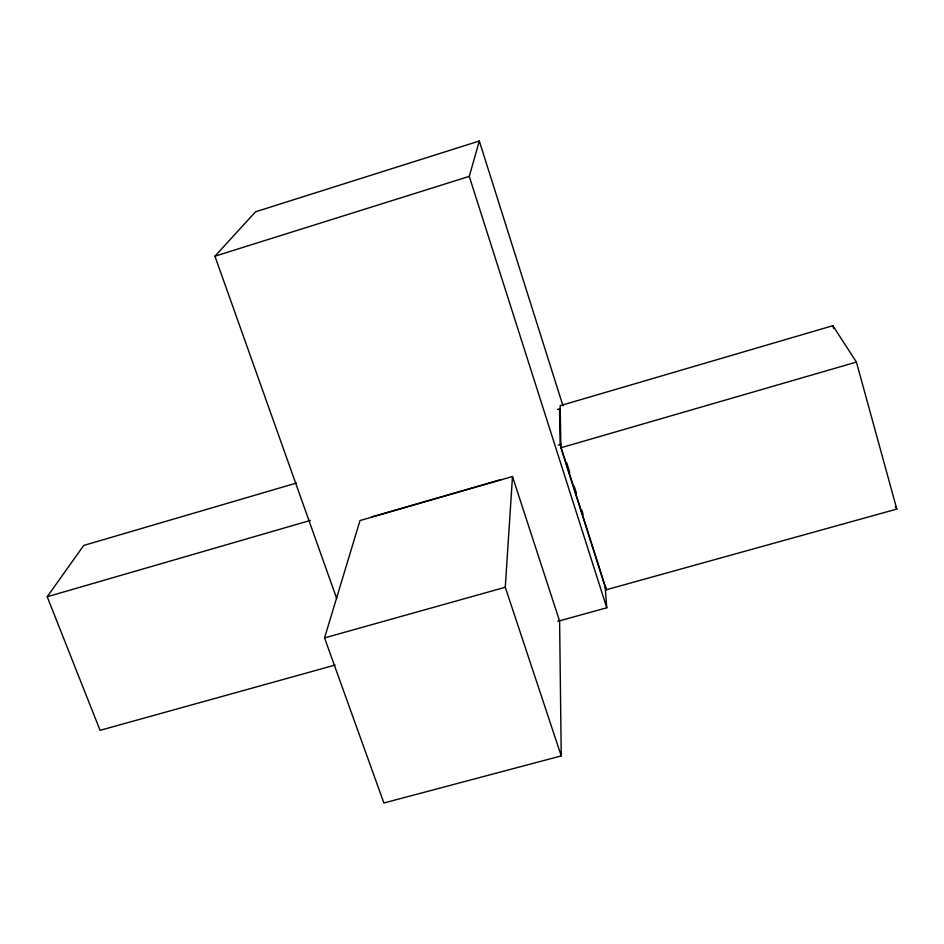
<?xml version="1.0" encoding="UTF-8"?>
<svg xmlns="http://www.w3.org/2000/svg" width="944" height="944" viewBox="0 0 944 944"><rect width="100%" height="100%" fill="white"/><g stroke="black" fill="none" stroke-linecap="round" stroke-linejoin="round"><path stroke-width="1.42" d="M561.243 755.896L505.276 587.262L512.486 476.519L360.006 520.557L324.547 637.896L383.878 802.99L561.243 755.896L559.603 621.093L512.486 476.519M557.833 621.294L606.768 607.783L469.262 176.386L479.304 141.01L255.576 211.786L214.925 256.202L336.737 598.638M335.144 665.06L100.064 730.337L47.2 596.75L83.709 545.455L296.51 483.033M214.925 256.202L469.262 176.386M832.868 325.692L560.146 405.696L560.913 447.775L606.095 589.811L896.8 509.076L856.409 362.083L832.868 325.692L833.646 328.512M557.515 409.46L560.205 408.681M558.305 445.061L560.854 444.329M47.2 596.75L310.328 520.439M560.913 447.775L856.409 362.083M371.558 516.993L500.757 479.67M324.547 637.896L505.276 587.262M895.384 506.539L896.8 509.076M566.636 462.501L569.751 472.295M574.188 486.278L576.418 493.275M581.752 510.055L583.085 514.244M479.304 141.01L563.002 405.896M560.417 411.667L559.532 408.87L560.134 444.53L605.057 585.764L606.768 607.783M605.871 586.979L606.095 589.811"/></g></svg>
